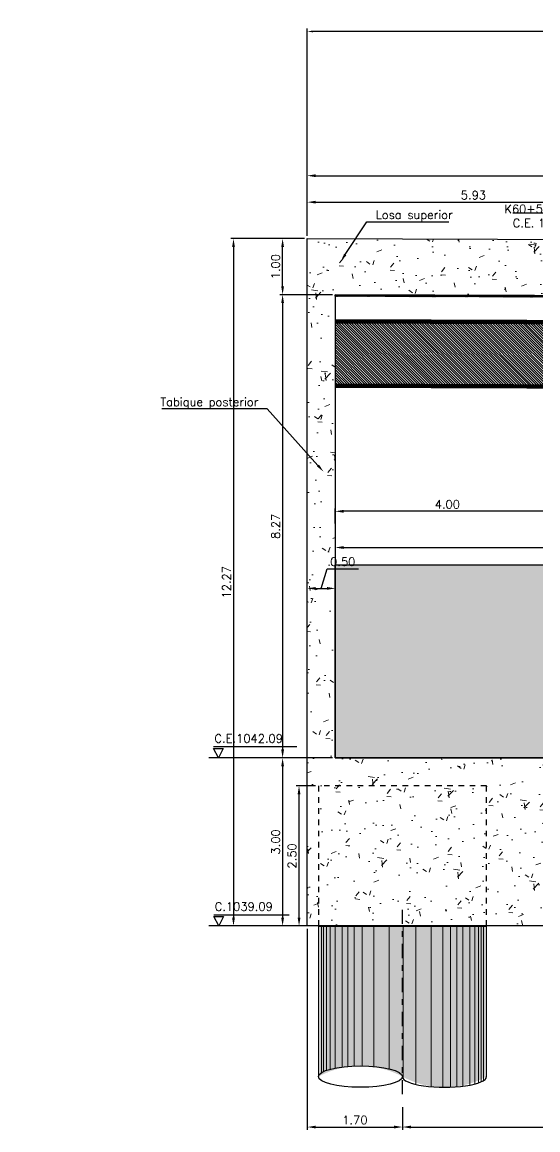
# Model space of a CAD drawing. Header units: metres. Extents: x 1080427 to 1081241, y 976768 to 977288.
# Drawn here: x 1080682.35 to 1080691.55, y 977059.15 to 977078.93 of the extents above; entities that cross this region are included whole.
import ezdxf
from ezdxf import colors
from ezdxf.entities.mleader import LeaderData, LeaderLine
from ezdxf.math import Vec2, Vec3

# ---------------------------------------------------------------- set-up
doc = ezdxf.new("R2010")
doc.units = ezdxf.units.M
doc.header["$LTSCALE"] = 25.4
doc.linetypes.add('DASHDOT', pattern=[1, 0.5, -0.25, 0, -0.25])
doc.linetypes.add('HIDDEN', pattern=[0.375, 0.25, -0.125])
for name, color, linetype in [('CONTRAPESO', 3, 'Continuous'), ('COT', 1, 'Continuous'), ('DIMCONTRAPESO', 1, 'Continuous'), ('PERFIL MET', 37, 'Continuous'), ('PROYECC', 251, 'HIDDEN'), ('SOLIDOS', 9, 'Continuous')]:
    doc.layers.add(name, color=color, linetype=linetype)
for name, color, linetype, lineweight in [('COTA', 1, 'Continuous', 30), ('COTACIM', 20, 'Continuous', 5), ('EJEPILOTE', 145, 'DASHDOT', 30), ('OTROS', 8, 'Continuous', 5), ('SOLIDOREFCONT', 254, 'Continuous', 5)]:
    doc.layers.add(name, color=color, linetype=linetype, lineweight=lineweight)
doc.styles.add('romans', font='romans.shx')
doc.dimstyles.new('Copy  50mm', dxfattribs={"dimtxt": 0.1, "dimasz": 0.1, "dimexe": 0.05, "dimexo": 0.05, "dimgap": 0.05, "dimtad": 1, "dimdec": 0, "dimlfac": 1000, "dimzin": 0, "dimdsep": 46, "dimtxsty": 'romans', "dimcen": 0.002, "dimclrd": 1, "dimclre": 1, "dimclrt": 3, "dimazin": 0, "dimtfac": 1, "dimtdec": 0, "dimtix": 1, "dimtofl": 0, "dimtmove": 1, "dimatfit": 3, "dimfxl": 1, "dimtolj": 1, "dimtzin": 0, "dimarcsym": 1})
doc.dimstyles.new('Copy 75', dxfattribs={"dimtxt": 0.15, "dimasz": 0.15, "dimexe": 0.05, "dimexo": 0.05, "dimgap": 0.05, "dimtad": 1, "dimzin": 0, "dimdsep": 46, "dimtxsty": 'romans', "dimcen": 0.002, "dimclrd": 1, "dimclre": 1, "dimclrt": 3, "dimadec": 4, "dimazin": 0, "dimtfac": 1, "dimtofl": 0, "dimtmove": 1, "dimatfit": 3, "dimfxl": 1, "dimtolj": 1, "dimtzin": 0, "dimarcsym": 1})
pattern_1 = [(45, (2.64621339738369e-05, 0.03300106467213482), (-0.002245064030267288, 0.002245064030267288), [])]

# ---------------------------------------------------------------- blocks, each defined once
blk = doc.blocks.new('*D100')
at = {"layer": 'COTA', "color": 1, "lineweight": -2, "transparency": 16777216}
for p, q in [((1080687.439200955, 977075.2150097985), (1080687.439200955, 977076.2368018586)), ((1080687.589200955, 977076.1868018586), (1080704.289259787, 977076.1868018586)), ((1080704.439259787, 977075.0533624958), (1080704.439259787, 977076.2368018586))]:
    blk.add_line(p, q, dxfattribs=at)
at = {"layer": 'COTA', "color": 1, "transparency": 16777216}
for points in [[(1080687.589200955, 977076.2118018586), (1080687.589200955, 977076.1618018586), (1080687.439200955, 977076.1868018586)], [(1080704.289259787, 977076.2118018586), (1080704.289259787, 977076.1618018586), (1080704.439259787, 977076.1868018586)]]:
    blk.add_solid(points, dxfattribs=at)
at = {"layer": 'Defpoints', "color": 0, "transparency": 16777216}
for p in [(1080704.439259787, 977076.1868018586), (1080687.439200955, 977075.1650097985), (1080704.439259787, 977075.0033624958)]:
    blk.add_point(p, dxfattribs=at)
at = {"layer": 'COTA', "color": 3, "transparency": 16777216, "insert": (1080695.939230371, 977076.3118018586), "char_height": 0.15, "attachment_point": 5, "style": 'romans'}
blk.add_mtext('\\A1;17.00', dxfattribs=at)
blk = doc.blocks.new('*D107')
at = {"layer": 'COTA', "color": 1, "lineweight": -2, "transparency": 16777216}
for p, q in [((1080708.438850639, 977072.2891264614), (1080708.438850639, 977069.498615067)), ((1080688.089259783, 977069.548615067), (1080708.288850639, 977069.548615067))]:
    blk.add_line(p, q, dxfattribs=at)
at = {"layer": 'COTA', "color": 1, "transparency": 16777216}
for points in [[(1080688.089259783, 977069.573615067), (1080688.089259783, 977069.523615067), (1080687.939259783, 977069.548615067)], [(1080708.288850639, 977069.573615067), (1080708.288850639, 977069.523615067), (1080708.438850639, 977069.548615067)]]:
    blk.add_solid(points, dxfattribs=at)
at = {"layer": 'Defpoints', "color": 0, "transparency": 16777216}
for p in [(1080708.438850639, 977072.3391264614), (1080687.939259783, 977069.548615067), (1080708.438850639, 977069.548615067)]:
    blk.add_point(p, dxfattribs=at)
at = {"layer": 'COTA', "color": 3, "transparency": 16777216, "insert": (1080698.189055211, 977069.673615067), "char_height": 0.15, "attachment_point": 5, "style": 'romans'}
blk.add_mtext('\\A1;20.50', dxfattribs=at)
blk = doc.blocks.new('*D101')
at = {"layer": 'COTA', "color": 1, "lineweight": -2, "transparency": 16777216}
for p, q in [((1080687.689248876, 977068.8192805304), (1080687.794248876, 977069.1692805304)), ((1080687.794248876, 977069.1692805304), (1080688.351391733, 977069.1692805304)), ((1080687.589237969, 977068.8192805304), (1080687.789259783, 977068.8192805304))]:
    blk.add_line(p, q, dxfattribs=at)
at = {"layer": 'COTA', "color": 1, "transparency": 16777216}
for points in [[(1080687.589237969, 977068.8442805305), (1080687.589237969, 977068.7942805304), (1080687.439237969, 977068.8192805304)], [(1080687.789259783, 977068.8442805305), (1080687.789259783, 977068.7942805304), (1080687.939259783, 977068.8192805304)]]:
    blk.add_solid(points, dxfattribs=at)
at = {"layer": 'Defpoints', "color": 0, "transparency": 16777216}
for p in [(1080687.439237969, 977068.8192805304), (1080687.939259783, 977068.8192805304), (1080687.939259783, 977068.8192805304)]:
    blk.add_point(p, dxfattribs=at)
at = {"layer": 'COTA', "color": 3, "transparency": 16777216, "insert": (1080688.072820304, 977069.2942805304), "char_height": 0.15, "attachment_point": 5, "style": 'romans'}
blk.add_mtext('\\A1;0.50', dxfattribs=at)
blk = doc.blocks.new('*D103')
at = {"layer": 'Defpoints', "color": 0, "transparency": 16777216}
for p in [(1080687.439259783, 977062.793362496), (1080689.13883382, 977059.6062481971), (1080689.13883382, 977059.2026027455)]:
    blk.add_point(p, dxfattribs=at)
at = {"layer": 'DIMCONTRAPESO', "color": 1, "lineweight": -2, "transparency": 16777216}
for p, q in [((1080687.439259783, 977062.7433624959), (1080687.439259783, 977059.1526027455)), ((1080689.13883382, 977059.5562481971), (1080689.13883382, 977059.1526027455)), ((1080687.589259783, 977059.2026027455), (1080688.98883382, 977059.2026027455))]:
    blk.add_line(p, q, dxfattribs=at)
at = {"layer": 'DIMCONTRAPESO', "color": 1, "transparency": 16777216}
for points in [[(1080687.589259783, 977059.2276027455), (1080687.589259783, 977059.1776027455), (1080687.439259783, 977059.2026027455)], [(1080688.98883382, 977059.2276027455), (1080688.98883382, 977059.1776027455), (1080689.13883382, 977059.2026027455)]]:
    blk.add_solid(points, dxfattribs=at)
at = {"layer": 'DIMCONTRAPESO', "color": 3, "transparency": 16777216, "insert": (1080688.289046802, 977059.3276027455), "char_height": 0.15, "attachment_point": 5, "style": 'romans'}
blk.add_mtext('\\A1;1.70', dxfattribs=at)
blk = doc.blocks.new('PILOTE')
h = blk.add_hatch(color=256)
h.dxf.hatch_style = 1
h.set_gradient(color1=(51, 51, 51), color2=(173, 173, 173), tint=1, name='INVCYLINDER')
edge = h.paths.add_edge_path()
edge.add_line((1080656.416834545, 977060.1590362525), (1080656.416834545, 977062.8369320101))
edge.add_line((1080656.416834545, 977062.8369320101), (1080659.417876804, 977062.8369320101))
edge.add_line((1080659.417876804, 977062.8369320101), (1080659.417876804, 977060.1590362525))
edge.add_arc((1080658.66761624, 977061.5370580803), 1.569023604932751, 241.43402734232131, 298.56597265767874, ccw=False)
edge.add_arc((1080657.16709511, 977058.7797854457), 1.570103086822714, 61.45547212311708, 118.5445278768829)
at = {"layer": 'COT'}
blk.add_ellipse((1080657.16709511, 977060.1590362525), major_axis=(0.7502605647517244, 0), ratio=0.2543813295763042, dxfattribs=at)
blk.add_ellipse((1080658.66761624, 977060.1590362525), major_axis=(0.7502605647517244, 0), ratio=0.2543813295763042, start_param=3.141592653589792, end_param=6.283185307179586, dxfattribs=at)
at = {"layer": 'EJEPILOTE', "ltscale": 0.02}
blk.add_line((1080657.918716831, 977059.8447110992), (1080657.918716831, 977063.1356790137), dxfattribs=at)
at = {"layer": 'OTROS'}
for p, q in [((1080656.472292364, 977062.8369320101), (1080656.472292364, 977060.2310491129)), ((1080656.510527515, 977062.8369320101), (1080656.510527515, 977060.2513910077)), ((1080656.561507698, 977062.8369320101), (1080656.561507698, 977060.2717001326)), ((1080656.625232968, 977062.8369320101), (1080656.625232968, 977060.2910394119)), ((1080656.714448302, 977062.8369320101), (1080656.714448302, 977060.3112408698)), ((1080656.841898815, 977062.8369320101), (1080656.841898815, 977060.3310285627)), ((1080656.943859208, 977062.8369320101), (1080656.943859208, 977060.3412444418)), ((1080657.058564661, 977062.8369320101), (1080657.058564661, 977060.3478811213)), ((1080657.198760206, 977062.8369320101), (1080657.198760206, 977060.3497184741)), ((1080657.405764051, 977062.8369320101), (1080657.405764051, 977060.3399741807)), ((1080657.679471079, 977062.8369320101), (1080657.679471079, 977060.2984506316)), ((1080657.932716831, 977062.8369320101), (1080657.932716831, 977060.1206139127)), ((1080658.155240271, 977062.8369320101), (1080658.155240271, 977060.0266473495)), ((1080658.428947299, 977062.8369320101), (1080658.428947299, 977059.9780983244)), ((1080658.635951144, 977062.8369320101), (1080658.635951144, 977059.968354031)), ((1080658.776146688, 977062.8369320101), (1080658.776146688, 977059.9701913837)), ((1080658.890852141, 977062.8369320101), (1080658.890852141, 977059.9768280633)), ((1080658.992812535, 977062.8369320101), (1080658.992812535, 977059.9870439423)), ((1080659.120263048, 977062.8369320101), (1080659.120263048, 977060.0068316353)), ((1080659.209478382, 977062.8369320101), (1080659.209478382, 977060.0266473495)), ((1080659.273203652, 977062.8369320101), (1080659.273203652, 977060.0463723725)), ((1080659.324183835, 977062.8369320101), (1080659.324183835, 977060.0666814975)), ((1080659.362418986, 977062.8369320101), (1080659.362418986, 977060.0870233923)), ((1080656.625232968, 977060.0270330932), (1080656.625232968, 977060.0266473495))]:
    blk.add_line(p, q, dxfattribs=at)
blk.add_lwpolyline([(1080656.416834545, 977060.1590362525), (1080656.416834545, 977062.8369320101), (1080659.417876804, 977062.8369320101), (1080659.417876804, 977060.1590362525)], dxfattribs=at)
blk = doc.blocks.new('*D105')
at = {"layer": 'Defpoints', "color": 0, "transparency": 16777216}
for p in [(1080689.13883382, 977059.4092287043), (1080702.741039915, 977059.4092287043), (1080702.741039915, 977059.2026027455)]:
    blk.add_point(p, dxfattribs=at)
at = {"layer": 'DIMCONTRAPESO', "color": 1, "lineweight": -2, "transparency": 16777216}
for p, q in [((1080689.13883382, 977059.3592287042), (1080689.13883382, 977059.1526027455)), ((1080702.741039915, 977059.3592287042), (1080702.741039915, 977059.1526027455)), ((1080689.28883382, 977059.2026027455), (1080702.591039916, 977059.2026027455))]:
    blk.add_line(p, q, dxfattribs=at)
at = {"layer": 'DIMCONTRAPESO', "color": 1, "transparency": 16777216}
for points in [[(1080689.28883382, 977059.2276027455), (1080689.28883382, 977059.1776027455), (1080689.13883382, 977059.2026027455)], [(1080702.591039916, 977059.2276027455), (1080702.591039916, 977059.1776027455), (1080702.741039915, 977059.2026027455)]]:
    blk.add_solid(points, dxfattribs=at)
at = {"layer": 'DIMCONTRAPESO', "color": 3, "transparency": 16777216, "insert": (1080695.939936868, 977059.3276027455), "char_height": 0.15, "attachment_point": 5, "style": 'romans'}
blk.add_mtext('\\A1;13.60', dxfattribs=at)
blk = doc.blocks.new('*D106')
at = {"layer": 'Defpoints', "color": 0, "transparency": 16777216}
for p in [(1080691.939203288, 977071.9239467655), (1080687.939262622, 977070.1952905435), (1080687.939262622, 977069.9274769309)]:
    blk.add_point(p, dxfattribs=at)
at = {"layer": 'DIMCONTRAPESO', "color": 1, "lineweight": -2, "transparency": 16777216}
for p, q in [((1080691.939203288, 977071.8739467654), (1080691.939203288, 977070.1452905434)), ((1080687.939262622, 977069.977476931), (1080687.939262622, 977070.2452905435)), ((1080691.789203288, 977070.1952905435), (1080688.089262622, 977070.1952905435))]:
    blk.add_line(p, q, dxfattribs=at)
at = {"layer": 'DIMCONTRAPESO', "color": 1, "transparency": 16777216}
for points in [[(1080688.089262622, 977070.2202905435), (1080688.089262622, 977070.1702905435), (1080687.939262622, 977070.1952905435)], [(1080691.789203288, 977070.2202905435), (1080691.789203288, 977070.1702905435), (1080691.939203288, 977070.1952905435)]]:
    blk.add_solid(points, dxfattribs=at)
at = {"layer": 'DIMCONTRAPESO', "color": 3, "transparency": 16777216, "insert": (1080689.939232955, 977070.3202905435), "char_height": 0.15, "attachment_point": 5, "style": 'romans'}
blk.add_mtext('\\A1;4.00', dxfattribs=at)
blk = doc.blocks.new('*D228')
at = {"layer": 'Defpoints', "color": 0, "transparency": 16777216}
for p in [(1080693.369175506, 977075.7138617919), (1080693.369175506, 977075.5552750548), (1080687.439200955, 977075.1650097985)]:
    blk.add_point(p, dxfattribs=at)
at = {"layer": 'DIMCONTRAPESO', "color": 1, "lineweight": -2, "transparency": 16777216}
for p, q in [((1080687.439200955, 977075.2150097985), (1080687.439200955, 977075.7638617919)), ((1080693.369175506, 977075.6052750548), (1080693.369175506, 977075.7638617919)), ((1080687.589200955, 977075.7138617919), (1080693.219175506, 977075.7138617919))]:
    blk.add_line(p, q, dxfattribs=at)
at = {"layer": 'DIMCONTRAPESO', "color": 1, "transparency": 16777216}
for points in [[(1080687.589200955, 977075.7388617919), (1080687.589200955, 977075.6888617919), (1080687.439200955, 977075.7138617919)], [(1080693.219175506, 977075.7388617919), (1080693.219175506, 977075.6888617919), (1080693.369175506, 977075.7138617919)]]:
    blk.add_solid(points, dxfattribs=at)
at = {"layer": 'DIMCONTRAPESO', "color": 3, "transparency": 16777216, "insert": (1080690.404188231, 977075.8388617919), "char_height": 0.15, "attachment_point": 5, "style": 'romans'}
blk.add_mtext('\\A1;5.93', dxfattribs=at)
blk = doc.blocks.new('*D954')
at = {"layer": 'COTA', "color": 1, "lineweight": -2, "transparency": 16777216}
for p, q in [((1080687.889265458, 977074.0615913668), (1080686.948255489, 977074.0615913668)), ((1080686.998255489, 977073.9115913667), (1080686.998255489, 977065.943362496)), ((1080687.889298685, 977065.793362496), (1080686.948255489, 977065.793362496))]:
    blk.add_line(p, q, dxfattribs=at)
at = {"layer": 'COTA', "color": 1, "transparency": 16777216}
for points in [[(1080686.973255489, 977073.9115913667), (1080687.023255489, 977073.9115913667), (1080686.998255489, 977074.0615913668)], [(1080686.973255489, 977065.943362496), (1080687.023255489, 977065.943362496), (1080686.998255489, 977065.793362496)]]:
    blk.add_solid(points, dxfattribs=at)
at = {"layer": 'Defpoints', "color": 0, "transparency": 16777216}
for p in [(1080687.939265458, 977074.0615913668), (1080686.998255489, 977065.793362496), (1080687.939298685, 977065.793362496)]:
    blk.add_point(p, dxfattribs=at)
at = {"layer": 'COTA', "color": 3, "transparency": 16777216, "insert": (1080686.873255489, 977069.9274769308), "char_height": 0.15, "attachment_point": 5, "rotation": 90, "style": 'romans'}
blk.add_mtext('\\A1;8.27', dxfattribs=at)
blk = doc.blocks.new('*D955')
at = {"layer": 'COTA', "color": 1, "lineweight": -2, "transparency": 16777216}
for p, q in [((1080687.389259787, 977075.0633624964), (1080686.948198517, 977075.0633624964)), ((1080686.998198517, 977074.2115913668), (1080686.998198517, 977074.9133624964)), ((1080687.889265458, 977074.0615913668), (1080686.948198517, 977074.0615913668))]:
    blk.add_line(p, q, dxfattribs=at)
at = {"layer": 'COTA', "color": 1, "transparency": 16777216}
for points in [[(1080686.973198517, 977074.9133624964), (1080687.023198517, 977074.9133624964), (1080686.998198517, 977075.0633624964)], [(1080686.973198517, 977074.2115913668), (1080687.023198517, 977074.2115913668), (1080686.998198517, 977074.0615913668)]]:
    blk.add_solid(points, dxfattribs=at)
at = {"layer": 'Defpoints', "color": 0, "transparency": 16777216}
for p in [(1080686.998198517, 977075.0633624964), (1080687.439259787, 977075.0633624964), (1080687.939265458, 977074.0615913668)]:
    blk.add_point(p, dxfattribs=at)
at = {"layer": 'COTA', "color": 3, "transparency": 16777216, "insert": (1080686.873198517, 977074.562476931), "char_height": 0.15, "attachment_point": 5, "rotation": 90, "style": 'romans'}
blk.add_mtext('\\A1;1.00', dxfattribs=at)
blk = doc.blocks.new('*D956')
at = {"layer": 'COTA', "color": 1, "lineweight": -2, "transparency": 16777216}
for p, q in [((1080687.389259787, 977075.0633624964), (1080686.071483007, 977075.0633624964)), ((1080686.121483007, 977074.9133624964), (1080686.121483007, 977062.9433626491)), ((1080687.389259787, 977062.793362649), (1080686.071483007, 977062.793362649))]:
    blk.add_line(p, q, dxfattribs=at)
at = {"layer": 'COTA', "color": 1, "transparency": 16777216}
for points in [[(1080686.096483007, 977074.9133624964), (1080686.146483007, 977074.9133624964), (1080686.121483007, 977075.0633624964)], [(1080686.096483007, 977062.9433626491), (1080686.146483007, 977062.9433626491), (1080686.121483007, 977062.793362649)]]:
    blk.add_solid(points, dxfattribs=at)
at = {"layer": 'Defpoints', "color": 0, "transparency": 16777216}
for p in [(1080687.439259787, 977075.0633624964), (1080686.121483007, 977062.793362649), (1080687.439259787, 977062.793362649)]:
    blk.add_point(p, dxfattribs=at)
at = {"layer": 'COTA', "color": 3, "transparency": 16777216, "insert": (1080685.996483007, 977068.9283625722), "char_height": 0.15, "attachment_point": 5, "rotation": 90, "style": 'romans'}
blk.add_mtext('\\A1;12.27', dxfattribs=at)
blk = doc.blocks.new('*D947')
at = {"layer": 'COTA', "color": 1, "lineweight": -2, "transparency": 16777216}
for p, q in [((1080687.889298685, 977065.793362496), (1080686.948240312, 977065.793362496)), ((1080686.998240312, 977065.6433624959), (1080686.998240312, 977062.943362496)), ((1080687.364334266, 977062.793362496), (1080686.948240312, 977062.793362496))]:
    blk.add_line(p, q, dxfattribs=at)
at = {"layer": 'COTA', "color": 1, "transparency": 16777216}
for points in [[(1080686.973240312, 977065.6433624959), (1080687.023240312, 977065.6433624959), (1080686.998240312, 977065.793362496)], [(1080686.973240312, 977062.943362496), (1080687.023240312, 977062.943362496), (1080686.998240312, 977062.793362496)]]:
    blk.add_solid(points, dxfattribs=at)
at = {"layer": 'Defpoints', "color": 0, "transparency": 16777216}
for p in [(1080687.939298685, 977065.793362496), (1080686.998240312, 977062.793362496), (1080687.414334266, 977062.793362496)]:
    blk.add_point(p, dxfattribs=at)
at = {"layer": 'COTA', "color": 3, "transparency": 16777216, "insert": (1080686.873240312, 977064.2933624954), "char_height": 0.15, "attachment_point": 5, "rotation": 90, "style": 'romans'}
blk.add_mtext('\\A1;3.00', dxfattribs=at)
blk = doc.blocks.new('*D1061')
at = {"layer": 'COTA', "color": 1, "lineweight": -2, "transparency": 16777216}
for p, q in [((1080687.586951535, 977065.293362496), (1080687.241716998, 977065.293362496)), ((1080687.291716998, 977062.943362496), (1080687.291716998, 977065.1433624959)), ((1080687.586951535, 977062.793362496), (1080687.241716998, 977062.793362496))]:
    blk.add_line(p, q, dxfattribs=at)
at = {"layer": 'COTA', "color": 1, "transparency": 16777216}
for points in [[(1080687.266716998, 977065.1433624959), (1080687.316716998, 977065.1433624959), (1080687.291716998, 977065.293362496)], [(1080687.266716998, 977062.943362496), (1080687.316716998, 977062.943362496), (1080687.291716998, 977062.793362496)]]:
    blk.add_solid(points, dxfattribs=at)
at = {"layer": 'Defpoints', "color": 0, "transparency": 16777216}
for p in [(1080687.291716998, 977065.293362496), (1080687.636951535, 977065.293362496), (1080687.636951535, 977062.793362496)]:
    blk.add_point(p, dxfattribs=at)
at = {"layer": 'COTA', "color": 3, "transparency": 16777216, "insert": (1080687.166716998, 977064.0433624954), "char_height": 0.15, "attachment_point": 5, "rotation": 90, "style": 'romans'}
blk.add_mtext('\\A1;2.50', dxfattribs=at)
blk = doc.blocks.new('*D1232')
at = {"layer": 'COTA', "color": 1, "lineweight": -2, "transparency": 16777216}
for p, q in [((1080687.439259787, 977075.1133623151), (1080687.439259787, 977078.8123479902)), ((1080704.339259787, 977078.7623479902), (1080687.539259787, 977078.7623479902)), ((1080704.439259787, 977075.0533624958), (1080704.439259787, 977078.8123479902))]:
    blk.add_line(p, q, dxfattribs=at)
at = {"layer": 'COTA', "color": 1, "transparency": 16777216}
for points in [[(1080687.539259787, 977078.7790146569), (1080687.539259787, 977078.7456813235), (1080687.439259787, 977078.7623479902)], [(1080704.339259787, 977078.7790146569), (1080704.339259787, 977078.7456813235), (1080704.439259787, 977078.7623479902)]]:
    blk.add_solid(points, dxfattribs=at)
at = {"layer": 'Defpoints', "color": 0, "transparency": 16777216}
for p in [(1080687.439259787, 977078.7623479902), (1080687.439259787, 977075.0633623151), (1080704.439259787, 977075.0033624958)]:
    blk.add_point(p, dxfattribs=at)
at = {"layer": 'COTA', "color": 3, "transparency": 16777216, "insert": (1080695.939259787, 977078.8623479902), "char_height": 0.1, "attachment_point": 5, "style": 'romans'}
blk.add_mtext('\\A1;17000', dxfattribs=at)

msp = doc.modelspace()

# ---------------------------------------------------------------- hatches: boundary and pattern name
at = {"layer": 'PERFIL MET'}
h = msp.add_hatch(dxfattribs=at)
h.set_pattern_fill('ANSI31', color=256, scale=0.001)
h.set_pattern_definition(pattern_1)
h.paths.add_polyline_path([(1080687.939265457, 977074.0615900925), (1080703.939259787, 977074.0051218596), (1080703.939259787, 977073.9797219137), (1080687.93926546, 977074.0361900923)])
h = msp.add_hatch(dxfattribs=at)
h.set_pattern_fill('ANSI31', color=256, scale=0.001)
h.set_pattern_definition(pattern_1)
h.paths.add_polyline_path([(1080687.939702891, 977073.6115870195), (1080687.939702891, 977073.5607870196), (1080708.438850502, 977073.4883264613), (1080708.438850227, 977073.5392373056)])
h = msp.add_hatch(dxfattribs=at)
h.set_pattern_fill('ANSI31', color=256, scale=0.01, angle=90)
h.set_pattern_definition([(135, (2.64621339738369e-05, 0.03300106467213482), (-0.02245064030267288, -0.02245064030267288), [])])
h.paths.add_polyline_path([(1080687.939702891, 977073.5607870196), (1080708.438916507, 977073.502109144), (1080708.438916645, 977073.502109144), (1080708.43885029, 977072.390037306), (1080687.9407491, 977072.4623833271)])
h = msp.add_hatch(dxfattribs=at)
h.set_pattern_fill('ANSI31', color=256, scale=0.001)
h.set_pattern_definition(pattern_1)
h.paths.add_polyline_path([(1080687.939702891, 977072.4623870195), (1080687.939702891, 977072.4115870196), (1080708.438851004, 977072.3392298291), (1080708.438850365, 977072.3900373058)])
at = {"layer": 'SOLIDOREFCONT', "true_color": 0x5b5b5b, "transparency": 33554546}
h = msp.add_hatch(dxfattribs=at)
h.set_pattern_fill('AR-CONC', color=251, scale=0.005)
h.set_pattern_definition([(49.99999999999999, (0, 0.01302047097124159), (0.91092334498002, -0.07969542769451543), [0.09525, -1.04775]), (355, (0, 0.01302047097124159), (-0.1762171071248467, 0.9552842261951757), [0.0762, -0.83820292085]), (100.4514447, (0.075910035, 0.006379203471241593), (0.7347062354517664, 0.8755887595609755), [0.080950044, -0.8904512229999999]), (46.18420000000002, (0, 0.2670204709712416), (1.35539520446065, -0.2102116396636357), [0.1428749999999999, -1.571625]), (96.63555760999996, (0.1129495, 0.2495029709712416), (1.187020670257515, 1.237130622988608), [0.1214251157, -1.3356780408]), (351.1841511700001, (0, 0.2670204709712416), (1.187020670324885, 1.237130622927663), [0.11429983535, -1.2572986596]), (21, (0.127, 0.2035204709712416), (0.7580719563456624, -0.5113259909354381), [0.09525, -1.04775]), (326.0000000000001, (0.127, 0.2035204709712416), (0.3090101417382354, 0.9209398306115963), [0.0762, -0.8382]), (71.45144499999999, (0.190172663, 0.1609099714712416), (1.067082096393581, 0.4096138444295262), [0.08095004400000001, -0.8904496879999999]), (37.50000000000001, (0, 0.01302047097124159), (0.01544301625295908, 0.4227751943657655), [0, -0.82804, 0, -0.8509000000000001, 0, -0.8413750000000001]), (7.499999999999999, (0, 0.01302047097124159), (0.3340983125515287, 0.5009028740905975), [0, -0.48514, 0, -0.80899, 0, -0.320675]), (327.5, (-0.28321, 0.01302047097124159), (0.677952975834357, -0.02864371996336722), [0, -0.3175, 0, -0.9906, 0, -1.31445]), (317.5, (-0.41021, 0.01302047097124159), (0.7406459069300902, 0.1271324551666652), [0, -0.41275, 0, -0.65786, 0, -0.93345])])
h.paths.add_polyline_path([(1080687.939259787, 977065.7933624955), (1080687.939265457, 977074.0615913663), (1080703.939259787, 977074.0051218596), (1080703.939309021, 977073.605118303), (1080704.439305532, 977073.6033536146), (1080704.439259787, 977075.0033624958), (1080687.439259787, 977075.0633623151), (1080687.439259787, 977062.7933624955), (1080704.439259787, 977062.7933624955), (1080704.439259787, 977072.3033456792), (1080703.939259787, 977072.3051103798), (1080703.939259787, 977065.7933624955)])
at = {"layer": 'SOLIDOS'}
h = msp.add_hatch(dxfattribs=at)
h.set_pattern_fill('SWAMP', color=252, scale=0.005)
h.set_pattern_definition([(0, (1.858687028288841e-06, 0.4270227269735187), (0.0635, 0.109985226181), [0.015875, -0.111125]), (90, (0.007939358687028289, 0.4270227269735187), (-0.06349999999999999, 0.109985226181), [0.0079375, -0.212032952362]), (90, (0.009923733687028289, 0.4270227269735187), (-0.06349999999999999, 0.109985226181), [0.006350000000000001, -0.213620452362]), (90, (0.005954983687028289, 0.4270227269735187), (-0.06349999999999999, 0.109985226181), [0.006350000000000001, -0.213620452362]), (59.99999999999999, (0.01190810868702829, 0.4270227269735187), (-0.06349999991372332, 0.1099852262308119), [0.00508, -0.12192]), (120, (0.003970608687028289, 0.4270227269735187), (-0.1269999999137233, 4.981188794772607e-11), [0.005079999999999998, -0.12192])])
h.paths.add_polyline_path([(1080703.936806197, 977069.2278305826), (1080687.939261642, 977069.2278283132), (1080687.939259787, 977065.7933624955), (1080703.939261642, 977065.7933624954)])

# ---------------------------------------------------------------- linework, layer by layer
at = {"layer": 'CONTRAPESO'}
for points in [[(1080704.439259787, 977072.3033456792), (1080704.439259787, 977062.7933624955), (1080687.439259787, 977062.7933624955), (1080687.439259787, 977075.0633623151), (1080704.439259787, 977075.0033624958), (1080704.439305532, 977073.6033536146), (1080703.939309021, 977073.605118303), (1080703.939259787, 977074.0051218596), (1080687.939265457, 977074.0615913663), (1080687.939259787, 977065.7933624955), (1080703.939259787, 977065.7933624955), (1080703.939259787, 977072.3051103798)], [(1080687.939259443, 977069.2385560846), (1080703.938825027, 977069.2388308655), (1080703.939261642, 977065.7933624954), (1080687.939259787, 977065.7933624955)]]:
    msp.add_lwpolyline(points, close=True, dxfattribs=at)
at = {"layer": 'COTA', "color": 2}
for points in [[(1080685.767235443, 977065.9935394888), (1080687.251468179, 977065.9935394888)], [(1080687.314949427, 977065.7933624955), (1080685.681586064, 977065.7933624955)], [(1080685.772945043, 977062.9935396418), (1080687.116075685, 977062.9935396418)], [(1080687.314949427, 977062.7933626486), (1080685.681586064, 977062.7933626486)]]:
    msp.add_lwpolyline(points, dxfattribs=at)
for points in [[(1080685.767235443, 977065.9622624712), (1080685.939334515, 977065.9622624712), (1080685.853284978, 977065.7948509094), (1080685.853284978, 977065.7948509094)], [(1080685.772945043, 977062.9622626243), (1080685.945044115, 977062.9622626243), (1080685.858994579, 977062.7948510625), (1080685.858994579, 977062.7948510625)]]:
    msp.add_lwpolyline(points, close=True, dxfattribs=at)
at = {"layer": 'PERFIL MET'}
for points in [[(1080687.939265457, 977074.0615900925), (1080703.939259787, 977074.0051218596), (1080703.939259787, 977073.9797219137), (1080687.93926546, 977074.0361900923)], [(1080687.939702891, 977073.6115870195), (1080687.939702891, 977073.5607870196), (1080708.438850502, 977073.4883264613), (1080708.438850227, 977073.5392373056)], [(1080687.939702891, 977073.5607870196), (1080708.438850365, 977073.4883048763), (1080708.438850365, 977073.2654954701), (1080708.438850365, 977073.2654954701), (1080708.438850365, 977072.3900373058), (1080687.939702891, 977072.4624978639)], [(1080687.939702891, 977072.4623870195), (1080687.939702891, 977072.4115870196), (1080708.438851004, 977072.3392298291), (1080708.438850365, 977072.3900373058)]]:
    msp.add_lwpolyline(points, close=True, dxfattribs=at)
at = {"layer": 'PROYECC', "color": 14, "ltscale": 0.01}
msp.add_lwpolyline([(1080687.636951535, 977062.7933624955), (1080690.637993793, 977062.7933624955), (1080690.637993793, 977065.2933624955), (1080687.636951535, 977065.2933624955)], close=True, dxfattribs=at)

# ---------------------------------------------------------------- block references
at = {"layer": 'DIMCONTRAPESO'}
msp.add_blockref('PILOTE', (31.22011698922142, -0.05658998561557382), dxfattribs=at)

# ---------------------------------------------------------------- texts
at = {"layer": 'COTA', "color": 3, "char_height": 0.15, "attachment_point": 1, "style": 'romans'}
for s, insert in [('C.E.1042.09', (1080685.78220889, 977066.2141223284)), ('C.1039.09', (1080685.787918491, 977063.2141224815))]:
    msp.add_mtext(s, dxfattribs=dict(at, insert=insert))

# ---------------------------------------------------------------- dimensions: what is measured, and where the dimension line sits
at = {"layer": 'COTA', "color": 2}
dim = msp.add_linear_dim(base=(1080687.439259787, 977078.7623479902), p1=(1080704.439259787, 977075.0033624958), p2=(1080687.439259787, 977075.0633623151), dimstyle='Copy  50mm', dxfattribs=at)
dim.commit()
dim.dimension.update_dxf_attribs({"geometry": '*D1232', "text_midpoint": (1080695.939259787, 977078.8623479902)})
at = {"layer": 'COTA', "color": 4}
dim = msp.add_linear_dim(base=(1080704.439259787, 977076.1868018586), p1=(1080687.439200955, 977075.1650097985), p2=(1080704.439259787, 977075.0033624958), dimstyle='Copy 75', dxfattribs=at)
dim.commit()
dim.dimension.update_dxf_attribs({"geometry": '*D100', "text_midpoint": (1080695.939230371, 977076.3118018586)})
at = {"layer": 'COTA', "color": 2}
for base, p1, p2, picture, middle in [((1080686.121483007, 977062.793362649), (1080687.439259787, 977075.063362496), (1080687.439259787, 977062.7933626486), '*D956', (1080685.996483007, 977068.9283625722)), ((1080686.998255489, 977065.793362496), (1080687.939265457, 977074.0615913663), (1080687.939298685, 977065.7933624955), '*D954', (1080686.873255489, 977069.9274769308)), ((1080687.291716998, 977065.293362496), (1080687.636951535, 977062.7933624955), (1080687.636951535, 977065.2933624955), '*D1061', (1080687.166716998, 977064.0433624954))]:
    dim = msp.add_linear_dim(base=base, p1=p1, p2=p2, angle=90, dimstyle='Copy 75', dxfattribs=at)
    dim.commit()
    dim.dimension.update_dxf_attribs({"geometry": picture, "text_midpoint": middle})
at = {"layer": 'COTA'}
for base, p1, p2, picture, middle in [((1080686.998198517, 977075.0633624964), (1080687.939265457, 977074.0615913663), (1080687.439259787, 977075.063362496), '*D955', (1080686.873198517, 977074.562476931)), ((1080686.998240312, 977062.793362496), (1080687.939298685, 977065.7933624955), (1080687.414334266, 977062.7933624955), '*D947', (1080686.873240312, 977064.2933624954))]:
    dim = msp.add_linear_dim(base=base, p1=p1, p2=p2, angle=90, dimstyle='Copy 75', dxfattribs=at)
    dim.commit()
    dim.dimension.update_dxf_attribs({"geometry": picture, "text_midpoint": middle})
for base, p1, p2, picture, middle in [((1080708.438850639, 977069.548615067), (1080687.939259783, 977069.548615067), (1080708.438850639, 977072.3391264614), '*D107', (1080698.189055211, 977069.673615067)), ((1080687.939259783, 977068.8192805304), (1080687.439237969, 977068.8192805304), (1080687.939259783, 977068.8192805304), '*D101', (1080687.844248876, 977069.2942805304))]:
    dim = msp.add_linear_dim(base=base, p1=p1, p2=p2, dimstyle='Copy 75', dxfattribs=at)
    dim.commit()
    dim.dimension.update_dxf_attribs({"geometry": picture, "text_midpoint": middle})
at = {"layer": 'DIMCONTRAPESO'}
for base, p1, p2, picture, middle in [((1080693.369175506, 977075.7138617919), (1080687.439200955, 977075.1650097985), (1080693.369175506, 977075.5552750548), '*D228', (1080690.404188231, 977075.8388617919)), ((1080687.939262622, 977070.1952905435), (1080691.939203288, 977071.9239467655), (1080687.939262622, 977069.9274769309), '*D106', (1080689.939232955, 977070.3202905435)), ((1080689.13883382, 977059.2026027455), (1080687.439259783, 977062.793362496), (1080689.13883382, 977059.6062481971), '*D103', (1080688.289046802, 977059.3276027455)), ((1080702.741039915, 977059.2026027455), (1080689.13883382, 977059.4092287043), (1080702.741039915, 977059.4092287043), '*D105', (1080695.939936868, 977059.3276027455))]:
    dim = msp.add_linear_dim(base=base, p1=p1, p2=p2, dimstyle='Copy 75', dxfattribs=at)
    dim.commit()
    dim.dimension.update_dxf_attribs({"geometry": picture, "text_midpoint": middle})

# ---------------------------------------------------------------- leaders
at = {"layer": 'COTA'}
ml = msp.add_multileader_mtext('Standard', dxfattribs=at)
ml.set_content('K60+592.69\\P\\pxi-3,l4,t4;C.E.^I1051.34\\P\\pi0,l0,tz; ', color=3, style='romans')
ml.set_leader_properties(color=256)
ml.build(insert=Vec2(0, 0))
ml.multileader.update_dxf_attribs({"text_left_attachment_type": 6, "text_right_attachment_type": 6, "dogleg_length": 0.4881237929222352, "arrow_head_size": 0.15})
ctx = ml.context
ctx.base_point, ctx.char_height, ctx.arrow_head_size, ctx.landing_gap_size, ctx.plane_origin = Vec3(1080690.956591274, 977075.5172816758), 0.15, 0.15, 0, Vec3(1080693.369716797, 977075.1243556219)
ctx.left_attachment, ctx.right_attachment = 6, 6
notes = []
notes.append((ctx, [(1, (1, 1, 0), (1080692.916143639, 977075.5172816758), (-1, 0), 0.4881237929222352, [(0, [(1080693.369175506, 977075.0424332639)], 0, [])])]))
ctx.mtext.insert, ctx.mtext.flow_direction = Vec3(1080690.956591274, 977075.6672816759), 5
at = {"layer": 'COTACIM'}
ml = msp.add_multileader_mtext('Standard', dxfattribs=at)
ml.set_content('Losa superior', color=3, style='romans')
ml.set_leader_properties(color=256)
ml.build(insert=Vec2(0, 0))
ml.multileader.update_dxf_attribs({"text_left_attachment_type": 6, "text_right_attachment_type": 6, "dogleg_length": 0.1560199508385566, "arrow_head_size": 0.15})
ctx = ml.context
ctx.base_point, ctx.char_height, ctx.arrow_head_size, ctx.landing_gap_size, ctx.plane_origin = Vec3(1080688.659594166, 977075.3660115435), 0.15, 0.15, 0, Vec3(1080692.531831051, 977073.887467938)
ctx.left_attachment, ctx.right_attachment = 6, 6
notes.append((ctx, [(0, (1, 1, 0), (1080688.503574215, 977075.3660115435), (1, 0), 0.1560199508385566, [(0, [(1080688.034255461, 977074.6522117602)], 0, [])])]))
ctx.mtext.insert, ctx.mtext.width, ctx.mtext.flow_direction = Vec3(1080688.659594166, 977075.5660115435), 4.216741702286527, 5
ml = msp.add_multileader_mtext('Standard', dxfattribs=at)
ml.set_content('Tabique posterior', color=3, style='romans')
ml.set_leader_properties(color=256)
ml.build(insert=Vec2(0, 0))
ml.multileader.update_dxf_attribs({"text_left_attachment_type": 6, "text_right_attachment_type": 6, "dogleg_length": 0.1560199508385566, "arrow_head_size": 0.15})
ctx = ml.context
ctx.base_point, ctx.char_height, ctx.arrow_head_size, ctx.landing_gap_size, ctx.plane_origin = Vec3(1080684.601298522, 977072.0238647403), 0.15, 0.15, 0, Vec3(1080688.012742752, 977070.6247329521)
ctx.left_attachment, ctx.right_attachment, ctx.text_align_type = 6, 6, 2
notes.append((ctx, [(1, (1, 1, 0), (1080686.721604187, 977072.0238647403), (-1, 0), 0.1560199508385566, [(0, [(1080687.729216754, 977070.901854124)], 0, [])])]))
ctx.mtext.insert, ctx.mtext.width, ctx.mtext.alignment, ctx.mtext.flow_direction = Vec3(1080686.565584236, 977072.2238647402), 4.216741702286527, 3, 5
for ctx, leaders in notes:
    for number, flags, end, landing, length, lines in leaders:
        leader = LeaderData()
        leader.index, (leader.has_last_leader_line, leader.has_dogleg_vector, leader.attachment_direction) = number, flags
        leader.last_leader_point, leader.dogleg_vector, leader.dogleg_length = Vec3(end), Vec3(landing), length
        for number, points, colour, breaks in lines:
            line = LeaderLine()
            line.index, line.vertices, line.color, line.breaks = number, Vec3.list(points), colors.encode_raw_color(colour), breaks
            leader.lines.append(line)
        ctx.leaders.append(leader)

doc.saveas('drawing.dxf')
